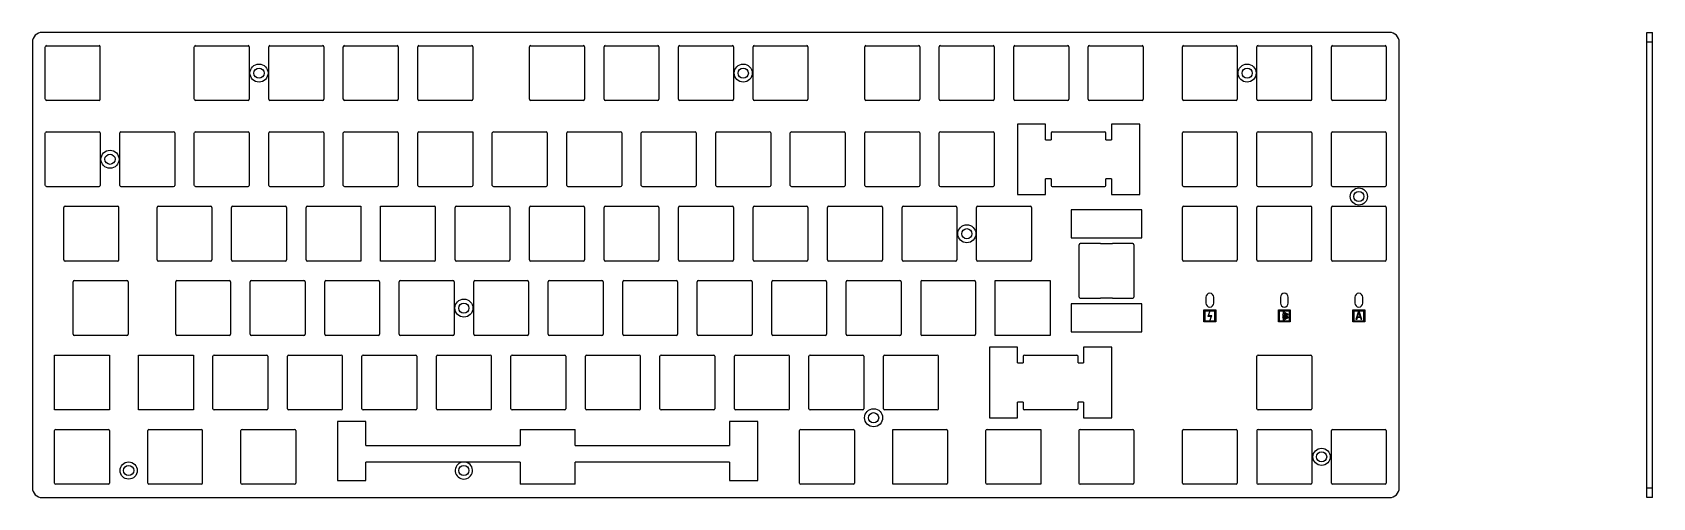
# Model space of a CAD drawing. Header units: inches. Extents: x -1111 to 11437, y -3682 to 971.
# Drawn here: x 8168 to 8581.2, y -3671 to -3552.2 of the extents above; entities that cross this region are included whole.
import ezdxf

# ---------------------------------------------------------------- set-up
doc = ezdxf.new("R2010")
doc.units = ezdxf.units.IN
doc.header["$LTSCALE"] = 1.21
doc.header["$MEASUREMENT"] = 0
doc.layers.get('0').update_dxf_attribs({"linetype": 'CONTINUOUS'})
doc.layers.add('图层1', color=7, linetype='CONTINUOUS')

msp = doc.modelspace()

# ---------------------------------------------------------------- linework, layer by layer
at = {"color": 7, "linetype": 'Continuous'}
for p, q in [((8514.14, -3552.19), (8170.54, -3552.19)), ((8514.14, -3552.19), (8170.54, -3552.19)), ((8514.14, -3552.19), (8170.54, -3552.19)), ((8579.74, -3670.99), (8579.74, -3552.19)), ((8579.74, -3552.19), (8581.24, -3552.19)), ((8581.24, -3670.99), (8581.24, -3552.19)), ((8168.04, -3554.69), (8168.04, -3668.49)), ((8171.33, -3569.29), (8171.33, -3555.88)), ((8171.63, -3555.59), (8185.04, -3555.59)), ((8185.33, -3569.29), (8185.33, -3555.88)), ((8209.33, -3569.29), (8209.33, -3555.88)), ((8209.63, -3555.59), (8223.04, -3555.59)), ((8223.33, -3555.88), (8223.33, -3569.29)), ((8228.33, -3569.29), (8228.33, -3555.88)), ((8228.63, -3555.59), (8242.04, -3555.59)), ((8242.33, -3555.88), (8242.33, -3569.29)), ((8247.33, -3569.29), (8247.33, -3555.88)), ((8247.63, -3555.59), (8261.04, -3555.59)), ((8261.33, -3555.88), (8261.33, -3569.29)), ((8266.33, -3569.29), (8266.33, -3555.88)), ((8266.63, -3555.59), (8280.04, -3555.59)), ((8280.33, -3555.88), (8280.33, -3569.29)), ((8294.83, -3569.29), (8294.83, -3555.88)), ((8295.13, -3555.59), (8308.54, -3555.59)), ((8308.83, -3555.88), (8308.83, -3569.29)), ((8313.83, -3569.29), (8313.83, -3555.88)), ((8314.13, -3555.59), (8327.54, -3555.59)), ((8327.83, -3555.88), (8327.83, -3569.29)), ((8332.83, -3569.29), (8332.83, -3555.88)), ((8333.13, -3555.59), (8346.54, -3555.59)), ((8346.83, -3555.88), (8346.83, -3569.29)), ((8351.83, -3569.29), (8351.83, -3555.88)), ((8352.13, -3555.59), (8365.54, -3555.59)), ((8365.83, -3555.88), (8365.83, -3569.29)), ((8380.33, -3569.29), (8380.33, -3555.88)), ((8380.63, -3555.59), (8394.04, -3555.59)), ((8394.33, -3555.88), (8394.33, -3569.29)), ((8399.33, -3569.29), (8399.33, -3555.88)), ((8399.63, -3555.59), (8413.04, -3555.59)), ((8413.33, -3555.88), (8413.33, -3569.29)), ((8418.33, -3569.29), (8418.33, -3555.88)), ((8418.63, -3555.59), (8432.04, -3555.59)), ((8432.33, -3555.88), (8432.33, -3569.29)), ((8437.33, -3569.29), (8437.33, -3555.88)), ((8437.63, -3555.59), (8451.04, -3555.59)), ((8451.33, -3555.88), (8451.33, -3569.29)), ((8461.33, -3569.29), (8461.33, -3555.88)), ((8461.63, -3555.59), (8475.04, -3555.59)), ((8475.33, -3555.88), (8475.33, -3569.29)), ((8480.33, -3569.29), (8480.33, -3555.88)), ((8480.63, -3555.59), (8494.04, -3555.59)), ((8494.33, -3569.29), (8494.33, -3555.88)), ((8499.33, -3569.29), (8499.33, -3555.88)), ((8499.63, -3555.59), (8513.04, -3555.59)), ((8513.33, -3555.88), (8513.33, -3569.29)), ((8516.64, -3668.49), (8516.64, -3554.69)), ((8516.64, -3668.49), (8516.64, -3554.69)), ((8516.64, -3668.49), (8516.64, -3554.69)), ((8581.24, -3554.69), (8579.74, -3554.69)), ((8185.04, -3569.59), (8171.63, -3569.59)), ((8223.04, -3569.59), (8209.63, -3569.59)), ((8242.04, -3569.59), (8228.63, -3569.59)), ((8261.04, -3569.59), (8247.63, -3569.59)), ((8280.04, -3569.59), (8266.63, -3569.59)), ((8308.54, -3569.59), (8295.13, -3569.59)), ((8327.54, -3569.59), (8314.13, -3569.59)), ((8346.54, -3569.59), (8333.13, -3569.59)), ((8365.54, -3569.59), (8352.13, -3569.59)), ((8394.04, -3569.59), (8380.63, -3569.59)), ((8413.04, -3569.59), (8399.63, -3569.59)), ((8432.04, -3569.59), (8418.63, -3569.59)), ((8451.04, -3569.59), (8437.63, -3569.59)), ((8475.04, -3569.59), (8461.63, -3569.59)), ((8494.04, -3569.59), (8480.63, -3569.59)), ((8513.04, -3569.59), (8499.63, -3569.59)), ((8171.33, -3591.29), (8171.33, -3577.88)), ((8171.63, -3577.59), (8185.04, -3577.59)), ((8185.33, -3577.88), (8185.33, -3591.29)), ((8190.33, -3591.29), (8190.33, -3577.88)), ((8190.63, -3577.59), (8204.04, -3577.59)), ((8204.33, -3577.88), (8204.33, -3591.29)), ((8209.33, -3591.29), (8209.33, -3577.88)), ((8209.63, -3577.59), (8223.04, -3577.59)), ((8223.33, -3577.88), (8223.33, -3591.29)), ((8228.33, -3591.29), (8228.33, -3577.88)), ((8228.63, -3577.59), (8242.04, -3577.59)), ((8242.33, -3577.88), (8242.33, -3591.29)), ((8247.33, -3591.29), (8247.33, -3577.88)), ((8247.63, -3577.59), (8261.04, -3577.59)), ((8261.33, -3577.88), (8261.33, -3591.29)), ((8266.33, -3591.29), (8266.33, -3577.88)), ((8266.63, -3577.59), (8280.33, -3577.59)), ((8280.33, -3577.59), (8280.33, -3591.29)), ((8285.33, -3591.29), (8285.33, -3577.88)), ((8285.63, -3577.59), (8299.04, -3577.59)), ((8299.33, -3577.88), (8299.33, -3591.29)), ((8304.33, -3591.29), (8304.33, -3577.88)), ((8304.63, -3577.59), (8318.04, -3577.59)), ((8318.33, -3577.88), (8318.33, -3591.29)), ((8323.33, -3591.29), (8323.33, -3577.88)), ((8323.63, -3577.59), (8337.04, -3577.59)), ((8337.33, -3577.88), (8337.33, -3591.29)), ((8342.33, -3591.29), (8342.33, -3577.88)), ((8342.63, -3577.59), (8356.04, -3577.59)), ((8356.33, -3577.88), (8356.33, -3591.29)), ((8361.33, -3591.29), (8361.33, -3577.88)), ((8361.63, -3577.59), (8375.04, -3577.59)), ((8375.33, -3577.88), (8375.33, -3591.29)), ((8380.33, -3591.29), (8380.33, -3577.88)), ((8380.63, -3577.59), (8394.04, -3577.59)), ((8394.33, -3577.88), (8394.33, -3591.29)), ((8399.33, -3591.29), (8399.33, -3577.88)), ((8399.63, -3577.59), (8413.04, -3577.59)), ((8413.33, -3577.88), (8413.33, -3591.29)), ((8426.44, -3575.59), (8419.24, -3575.59)), ((8419.24, -3575.59), (8419.24, -3593.59)), ((8426.44, -3579.59), (8426.44, -3575.59)), ((8427.84, -3577.9), (8427.84, -3579.59)), ((8428.15, -3577.59), (8441.52, -3577.59)), ((8441.84, -3579.59), (8441.84, -3577.9)), ((8450.44, -3575.59), (8443.24, -3575.59)), ((8443.24, -3575.59), (8443.24, -3579.59)), ((8450.44, -3593.59), (8450.44, -3575.59)), ((8461.33, -3591.29), (8461.33, -3577.88)), ((8461.63, -3577.59), (8475.04, -3577.59)), ((8475.33, -3577.88), (8475.33, -3591.29)), ((8480.33, -3591.29), (8480.33, -3577.88)), ((8480.63, -3577.59), (8494.04, -3577.59)), ((8494.33, -3577.88), (8494.33, -3591.29)), ((8499.33, -3591.29), (8499.33, -3577.88)), ((8499.63, -3577.59), (8513.04, -3577.59)), ((8513.33, -3577.88), (8513.33, -3591.29)), ((8426.44, -3579.59), (8427.84, -3579.59)), ((8441.84, -3579.59), (8443.24, -3579.59)), ((8427.84, -3589.59), (8426.44, -3589.59)), ((8426.44, -3593.59), (8426.44, -3589.59)), ((8427.84, -3589.59), (8427.84, -3591.27)), ((8443.24, -3589.59), (8441.84, -3589.59)), ((8441.84, -3591.27), (8441.84, -3589.59)), ((8443.24, -3589.59), (8443.24, -3593.59)), ((8185.04, -3591.59), (8171.63, -3591.59)), ((8204.04, -3591.59), (8190.63, -3591.59)), ((8223.04, -3591.59), (8209.63, -3591.59)), ((8242.04, -3591.59), (8228.63, -3591.59)), ((8261.04, -3591.59), (8247.63, -3591.59)), ((8280.04, -3591.59), (8266.63, -3591.59)), ((8299.04, -3591.59), (8285.63, -3591.59)), ((8318.04, -3591.59), (8304.63, -3591.59)), ((8337.04, -3591.59), (8323.63, -3591.59)), ((8356.04, -3591.59), (8342.63, -3591.59)), ((8375.04, -3591.59), (8361.63, -3591.59)), ((8394.04, -3591.59), (8380.63, -3591.59)), ((8413.04, -3591.59), (8399.63, -3591.59)), ((8419.24, -3593.59), (8426.44, -3593.59)), ((8441.52, -3591.59), (8428.15, -3591.59)), ((8443.24, -3593.59), (8450.44, -3593.59)), ((8475.04, -3591.59), (8461.63, -3591.59)), ((8494.04, -3591.59), (8480.63, -3591.59)), ((8513.04, -3591.59), (8499.63, -3591.59)), ((8176.08, -3610.29), (8176.08, -3596.88)), ((8176.38, -3596.59), (8189.79, -3596.59)), ((8190.08, -3610.29), (8190.08, -3596.88)), ((8199.83, -3610.29), (8199.83, -3596.88)), ((8200.13, -3596.59), (8213.54, -3596.59)), ((8213.83, -3596.88), (8213.83, -3610.29)), ((8218.83, -3610.29), (8218.83, -3596.88)), ((8219.13, -3596.59), (8232.54, -3596.59)), ((8232.83, -3596.88), (8232.83, -3610.29)), ((8237.83, -3610.29), (8237.83, -3596.88)), ((8238.13, -3596.59), (8251.83, -3596.59)), ((8251.83, -3596.59), (8251.83, -3610.59)), ((8256.83, -3610.59), (8256.83, -3596.59)), ((8256.83, -3596.59), (8270.54, -3596.59)), ((8270.83, -3610.29), (8270.83, -3596.88)), ((8275.83, -3610.29), (8275.83, -3596.88)), ((8276.13, -3596.59), (8289.54, -3596.59)), ((8289.83, -3596.88), (8289.83, -3610.29)), ((8294.83, -3610.29), (8294.83, -3596.88)), ((8295.13, -3596.59), (8308.54, -3596.59)), ((8308.83, -3596.88), (8308.83, -3610.29)), ((8313.83, -3610.29), (8313.83, -3596.88)), ((8314.13, -3596.59), (8327.54, -3596.59)), ((8327.83, -3596.88), (8327.83, -3610.29)), ((8332.83, -3610.29), (8332.83, -3596.88)), ((8333.13, -3596.59), (8346.54, -3596.59)), ((8346.83, -3596.88), (8346.83, -3610.29)), ((8351.83, -3610.29), (8351.83, -3596.88)), ((8352.13, -3596.59), (8365.54, -3596.59)), ((8365.83, -3596.88), (8365.83, -3610.29)), ((8370.83, -3610.29), (8370.83, -3596.88)), ((8371.13, -3596.59), (8384.54, -3596.59)), ((8384.83, -3596.88), (8384.83, -3610.29)), ((8389.83, -3610.29), (8389.83, -3596.88)), ((8390.13, -3596.59), (8403.54, -3596.59)), ((8403.83, -3596.88), (8403.83, -3610.29)), ((8408.83, -3610.29), (8408.83, -3596.88)), ((8409.13, -3596.59), (8422.54, -3596.59)), ((8422.83, -3596.88), (8422.83, -3610.29)), ((8450.96, -3597.48), (8432.96, -3597.48)), ((8432.96, -3597.48), (8432.96, -3604.68)), ((8450.96, -3604.68), (8450.96, -3597.48)), ((8461.33, -3610.29), (8461.33, -3596.88)), ((8461.63, -3596.59), (8475.04, -3596.59)), ((8475.33, -3596.88), (8475.33, -3610.29)), ((8480.33, -3610.29), (8480.33, -3596.88)), ((8480.63, -3596.59), (8494.04, -3596.59)), ((8494.33, -3610.29), (8494.33, -3596.88)), ((8499.33, -3610.29), (8499.33, -3596.88)), ((8499.63, -3596.59), (8513.04, -3596.59)), ((8513.33, -3596.88), (8513.33, -3610.29)), ((8432.96, -3604.68), (8440.46, -3604.68)), ((8434.96, -3619.77), (8434.96, -3606.4)), ((8440.46, -3606.08), (8435.28, -3606.08)), ((8443.46, -3604.68), (8450.96, -3604.68)), ((8448.65, -3606.08), (8443.46, -3606.08)), ((8448.96, -3606.4), (8448.96, -3619.77)), ((8189.79, -3610.59), (8176.38, -3610.59)), ((8213.54, -3610.59), (8200.13, -3610.59)), ((8232.54, -3610.59), (8219.13, -3610.59)), ((8251.83, -3610.59), (8238.13, -3610.59)), ((8270.54, -3610.59), (8256.83, -3610.59)), ((8289.54, -3610.59), (8276.13, -3610.59)), ((8308.54, -3610.59), (8295.13, -3610.59)), ((8327.54, -3610.59), (8314.13, -3610.59)), ((8346.54, -3610.59), (8333.13, -3610.59)), ((8365.54, -3610.59), (8352.13, -3610.59)), ((8384.54, -3610.59), (8371.13, -3610.59)), ((8403.54, -3610.59), (8390.13, -3610.59)), ((8422.54, -3610.59), (8409.13, -3610.59)), ((8475.04, -3610.59), (8461.63, -3610.59)), ((8494.04, -3610.59), (8480.63, -3610.59)), ((8513.04, -3610.59), (8499.63, -3610.59)), ((8178.46, -3629.29), (8178.46, -3615.88)), ((8178.75, -3615.59), (8192.16, -3615.59)), ((8192.46, -3615.88), (8192.46, -3629.29)), ((8204.58, -3629.29), (8204.58, -3615.88)), ((8204.88, -3615.59), (8218.29, -3615.59)), ((8218.58, -3615.88), (8218.58, -3629.29)), ((8223.58, -3629.29), (8223.58, -3615.88)), ((8223.88, -3615.59), (8237.29, -3615.59)), ((8237.58, -3615.88), (8237.58, -3629.29)), ((8242.58, -3629.29), (8242.58, -3615.88)), ((8242.88, -3615.59), (8256.29, -3615.59)), ((8256.58, -3615.88), (8256.58, -3629.29)), ((8261.58, -3629.29), (8261.58, -3615.88)), ((8261.88, -3615.59), (8275.29, -3615.59)), ((8275.58, -3615.88), (8275.58, -3629.29)), ((8280.58, -3629.29), (8280.58, -3615.88)), ((8280.88, -3615.59), (8294.29, -3615.59)), ((8294.58, -3615.88), (8294.58, -3629.29)), ((8299.58, -3629.29), (8299.58, -3615.88)), ((8299.88, -3615.59), (8313.29, -3615.59)), ((8313.58, -3615.88), (8313.58, -3629.29)), ((8318.58, -3629.29), (8318.58, -3615.88)), ((8318.88, -3615.59), (8332.29, -3615.59)), ((8332.58, -3615.88), (8332.58, -3629.29)), ((8337.58, -3629.29), (8337.58, -3615.88)), ((8337.88, -3615.59), (8351.29, -3615.59)), ((8351.58, -3615.88), (8351.58, -3629.29)), ((8356.58, -3629.29), (8356.58, -3615.88)), ((8356.88, -3615.59), (8370.29, -3615.59)), ((8370.58, -3615.88), (8370.58, -3629.29)), ((8375.58, -3629.29), (8375.58, -3615.88)), ((8375.88, -3615.59), (8389.29, -3615.59)), ((8389.58, -3615.88), (8389.58, -3629.29)), ((8394.58, -3615.88), (8394.58, -3629.29)), ((8394.88, -3615.59), (8408.29, -3615.59)), ((8408.58, -3615.88), (8408.58, -3629.29)), ((8413.58, -3615.59), (8427.58, -3615.59)), ((8413.58, -3629.59), (8413.58, -3615.59)), ((8427.58, -3615.59), (8427.58, -3629.59)), ((8440.46, -3621.48), (8432.96, -3621.48)), ((8432.96, -3621.48), (8432.96, -3628.68)), ((8435.28, -3620.08), (8440.46, -3620.08)), ((8443.46, -3620.08), (8448.65, -3620.08)), ((8450.96, -3621.48), (8443.46, -3621.48)), ((8450.96, -3628.68), (8450.96, -3621.48)), ((8466.83, -3623.07), (8469.83, -3623.07)), ((8466.83, -3626.07), (8466.83, -3623.07)), ((8467.03, -3623.29), (8469.62, -3623.29)), ((8467.03, -3623.29), (8467.03, -3625.88)), ((8467.33, -3619.82), (8467.33, -3621.32)), ((8468.33, -3623.39), (8467.79, -3624.7)), ((8468.09, -3624.5), (8468.33, -3623.39)), ((8469.33, -3621.32), (8469.33, -3619.82)), ((8469.62, -3625.88), (8469.62, -3623.29)), ((8469.83, -3623.07), (8469.83, -3626.07)), ((8485.83, -3623.07), (8488.83, -3623.07)), ((8485.83, -3626.07), (8485.83, -3623.07)), ((8486.04, -3623.29), (8488.63, -3623.29)), ((8486.04, -3623.29), (8486.04, -3625.88)), ((8486.33, -3619.82), (8486.33, -3621.32)), ((8488.38, -3624.23), (8487.13, -3623.51)), ((8487.13, -3624.26), (8487.13, -3623.51)), ((8488.33, -3621.32), (8488.33, -3619.82)), ((8488.63, -3625.88), (8488.63, -3623.29)), ((8488.83, -3623.07), (8488.83, -3626.07)), ((8504.83, -3623.07), (8507.83, -3623.07)), ((8504.83, -3626.07), (8504.83, -3623.07)), ((8505.04, -3623.29), (8507.63, -3623.29)), ((8505.04, -3623.29), (8505.04, -3625.88)), ((8505.33, -3619.82), (8505.33, -3621.32)), ((8506.19, -3623.63), (8505.57, -3625.47)), ((8505.99, -3624.84), (8506.34, -3623.78)), ((8506.19, -3623.63), (8506.49, -3623.63)), ((8506.34, -3623.78), (8506.68, -3624.84)), ((8507.11, -3625.47), (8506.49, -3623.63)), ((8507.33, -3621.32), (8507.33, -3619.82)), ((8507.63, -3625.88), (8507.63, -3623.29)), ((8507.83, -3623.07), (8507.83, -3626.07)), ((8469.83, -3626.07), (8466.83, -3626.07)), ((8467.03, -3625.88), (8469.62, -3625.88)), ((8468.57, -3624.7), (8467.79, -3624.7)), ((8468.09, -3624.5), (8468.87, -3624.5)), ((8468.33, -3625.82), (8468.87, -3624.5)), ((8468.57, -3624.7), (8468.33, -3625.82)), ((8488.83, -3626.07), (8485.83, -3626.07)), ((8486.04, -3625.88), (8488.63, -3625.88)), ((8486.92, -3624.14), (8486.82, -3624.31)), ((8486.82, -3624.31), (8487.13, -3624.49)), ((8487.13, -3624.72), (8486.82, -3624.9)), ((8486.82, -3624.9), (8486.92, -3625.07)), ((8487.13, -3624.26), (8486.92, -3624.14)), ((8486.92, -3625.07), (8487.13, -3624.95)), ((8487.13, -3624.72), (8487.13, -3624.49)), ((8487.13, -3625.7), (8487.13, -3624.95)), ((8487.13, -3625.7), (8488.38, -3624.98)), ((8487.33, -3623.85), (8487.98, -3624.23)), ((8487.33, -3623.85), (8487.33, -3625.35)), ((8487.98, -3624.99), (8487.33, -3625.35)), ((8487.98, -3624.23), (8487.43, -3624.55)), ((8487.43, -3624.66), (8487.43, -3624.55)), ((8487.43, -3624.66), (8487.98, -3624.99)), ((8487.73, -3624.61), (8488.38, -3624.23)), ((8488.38, -3624.98), (8487.73, -3624.61)), ((8507.83, -3626.07), (8504.83, -3626.07)), ((8505.04, -3625.88), (8507.63, -3625.88)), ((8505.8, -3625.47), (8505.57, -3625.47)), ((8505.8, -3625.47), (8505.96, -3625)), ((8506.72, -3625), (8505.96, -3625)), ((8505.99, -3624.84), (8506.68, -3624.84)), ((8506.72, -3625), (8506.88, -3625.47)), ((8507.11, -3625.47), (8506.88, -3625.47)), ((8192.16, -3629.59), (8178.75, -3629.59)), ((8218.29, -3629.59), (8204.88, -3629.59)), ((8237.29, -3629.59), (8223.88, -3629.59)), ((8256.29, -3629.59), (8242.88, -3629.59)), ((8275.29, -3629.59), (8261.88, -3629.59)), ((8294.29, -3629.59), (8280.88, -3629.59)), ((8313.29, -3629.59), (8299.88, -3629.59)), ((8332.29, -3629.59), (8318.88, -3629.59)), ((8351.29, -3629.59), (8337.88, -3629.59)), ((8370.29, -3629.59), (8356.88, -3629.59)), ((8389.29, -3629.59), (8375.88, -3629.59)), ((8408.29, -3629.59), (8394.88, -3629.59)), ((8427.58, -3629.59), (8413.58, -3629.59)), ((8432.96, -3628.68), (8450.96, -3628.68)), ((8173.71, -3648.59), (8173.71, -3634.59)), ((8173.71, -3634.59), (8187.71, -3634.59)), ((8187.71, -3634.59), (8187.71, -3648.59)), ((8195.08, -3648.59), (8195.08, -3634.59)), ((8195.08, -3634.59), (8209.08, -3634.59)), ((8209.08, -3634.59), (8209.08, -3648.59)), ((8214.08, -3648.29), (8214.08, -3634.88)), ((8214.38, -3634.59), (8227.79, -3634.59)), ((8228.08, -3634.88), (8228.08, -3648.29)), ((8233.08, -3648.29), (8233.08, -3634.88)), ((8233.38, -3634.59), (8246.79, -3634.59)), ((8247.08, -3634.88), (8247.08, -3648.29)), ((8252.08, -3648.29), (8252.08, -3634.88)), ((8252.38, -3634.59), (8265.79, -3634.59)), ((8266.08, -3634.88), (8266.08, -3648.29)), ((8271.08, -3648.29), (8271.08, -3634.88)), ((8271.38, -3634.59), (8284.79, -3634.59)), ((8285.08, -3634.88), (8285.08, -3648.29)), ((8290.08, -3648.29), (8290.08, -3634.88)), ((8290.38, -3634.59), (8303.79, -3634.59)), ((8304.08, -3634.88), (8304.08, -3648.29)), ((8309.08, -3648.29), (8309.08, -3634.88)), ((8309.38, -3634.59), (8322.79, -3634.59)), ((8323.08, -3634.88), (8323.08, -3648.29)), ((8328.08, -3648.29), (8328.08, -3634.88)), ((8328.38, -3634.59), (8341.79, -3634.59)), ((8342.08, -3634.88), (8342.08, -3648.29)), ((8347.08, -3648.29), (8347.08, -3634.88)), ((8347.38, -3634.59), (8360.79, -3634.59)), ((8361.08, -3634.88), (8361.08, -3648.29)), ((8366.08, -3648.29), (8366.08, -3634.88)), ((8366.38, -3634.59), (8379.79, -3634.59)), ((8380.08, -3634.88), (8380.08, -3648.29)), ((8385.08, -3648.29), (8385.08, -3634.88)), ((8385.38, -3634.59), (8398.79, -3634.59)), ((8399.08, -3634.88), (8399.08, -3648.29)), ((8419.31, -3632.59), (8412.11, -3632.59)), ((8412.11, -3632.59), (8412.11, -3650.59)), ((8419.31, -3636.59), (8419.31, -3632.59)), ((8420.71, -3634.9), (8420.71, -3636.59)), ((8421.02, -3634.59), (8434.39, -3634.59)), ((8434.71, -3636.59), (8434.71, -3634.9)), ((8443.31, -3632.59), (8436.11, -3632.59)), ((8436.11, -3632.59), (8436.11, -3636.59)), ((8443.31, -3650.59), (8443.31, -3632.59)), ((8480.33, -3648.29), (8480.33, -3634.88)), ((8480.63, -3634.59), (8494.04, -3634.59)), ((8494.33, -3634.88), (8494.33, -3648.29)), ((8419.31, -3636.59), (8420.71, -3636.59)), ((8434.71, -3636.59), (8436.11, -3636.59)), ((8187.71, -3648.59), (8173.71, -3648.59)), ((8209.08, -3648.59), (8195.08, -3648.59)), ((8227.79, -3648.59), (8214.38, -3648.59)), ((8246.79, -3648.59), (8233.38, -3648.59)), ((8265.79, -3648.59), (8252.38, -3648.59)), ((8284.79, -3648.59), (8271.38, -3648.59)), ((8303.79, -3648.59), (8290.38, -3648.59)), ((8322.79, -3648.59), (8309.38, -3648.59)), ((8341.79, -3648.59), (8328.38, -3648.59)), ((8360.79, -3648.59), (8347.38, -3648.59)), ((8379.79, -3648.59), (8366.38, -3648.59)), ((8398.79, -3648.59), (8385.38, -3648.59)), ((8420.71, -3646.59), (8419.31, -3646.59)), ((8419.31, -3650.59), (8419.31, -3646.59)), ((8420.71, -3646.59), (8420.71, -3648.27)), ((8434.39, -3648.59), (8421.02, -3648.59)), ((8436.11, -3646.59), (8434.71, -3646.59)), ((8434.71, -3648.27), (8434.71, -3646.59)), ((8436.11, -3646.59), (8436.11, -3650.59)), ((8494.04, -3648.59), (8480.63, -3648.59)), ((8245.86, -3651.59), (8245.86, -3666.59)), ((8253.06, -3651.59), (8245.86, -3651.59)), ((8253.06, -3657.64), (8253.06, -3651.59)), ((8353.06, -3651.59), (8345.86, -3651.59)), ((8345.86, -3651.59), (8345.86, -3657.64)), ((8353.06, -3666.59), (8353.06, -3651.59)), ((8412.11, -3650.59), (8419.31, -3650.59)), ((8436.11, -3650.59), (8443.31, -3650.59)), ((8173.71, -3667.29), (8173.71, -3653.88)), ((8174, -3653.59), (8187.41, -3653.59)), ((8187.71, -3653.88), (8187.71, -3667.29)), ((8197.46, -3667.29), (8197.46, -3653.88)), ((8197.75, -3653.59), (8211.16, -3653.59)), ((8211.46, -3667.29), (8211.46, -3653.88)), ((8221.21, -3667.29), (8221.21, -3653.88)), ((8221.5, -3653.59), (8234.91, -3653.59)), ((8235.21, -3653.88), (8235.21, -3667.29)), ((8292.46, -3653.59), (8292.46, -3657.64)), ((8292.46, -3653.59), (8306.46, -3653.59)), ((8306.46, -3657.64), (8306.46, -3653.59)), ((8363.71, -3667.29), (8363.71, -3653.88)), ((8364, -3653.59), (8377.41, -3653.59)), ((8377.71, -3653.88), (8377.71, -3667.29)), ((8387.46, -3653.59), (8401.16, -3653.59)), ((8387.46, -3667.59), (8387.46, -3653.59)), ((8401.46, -3653.88), (8401.46, -3667.29)), ((8411.21, -3667.29), (8411.21, -3653.88)), ((8411.5, -3653.59), (8425.21, -3653.59)), ((8425.21, -3653.59), (8425.21, -3667.59)), ((8434.96, -3667.29), (8434.96, -3653.88)), ((8435.25, -3653.59), (8448.66, -3653.59)), ((8448.96, -3653.88), (8448.96, -3667.29)), ((8461.33, -3667.29), (8461.33, -3653.88)), ((8461.63, -3653.59), (8475.04, -3653.59)), ((8475.33, -3653.88), (8475.33, -3667.29)), ((8480.33, -3653.88), (8480.33, -3667.29)), ((8480.63, -3653.59), (8494.04, -3653.59)), ((8494.32, -3653.88), (8494.32, -3667.29)), ((8494.33, -3653.88), (8494.33, -3667.29)), ((8499.33, -3667.29), (8499.33, -3653.88)), ((8499.35, -3667.29), (8499.35, -3653.88)), ((8499.63, -3653.59), (8513.04, -3653.59)), ((8513.32, -3653.88), (8513.32, -3667.29)), ((8513.33, -3653.88), (8513.33, -3667.29)), ((8253.06, -3657.64), (8292.46, -3657.64)), ((8306.46, -3657.64), (8345.86, -3657.64)), ((8253.06, -3666.59), (8253.06, -3661.94)), ((8292.46, -3661.94), (8253.06, -3661.94)), ((8292.46, -3661.94), (8292.46, -3667.59)), ((8345.86, -3661.94), (8306.46, -3661.94)), ((8306.46, -3667.59), (8306.46, -3661.94)), ((8345.86, -3661.94), (8345.86, -3666.59)), ((8187.41, -3667.59), (8174, -3667.59)), ((8211.16, -3667.59), (8197.75, -3667.59)), ((8234.91, -3667.59), (8221.5, -3667.59)), ((8245.86, -3666.59), (8253.06, -3666.59)), ((8306.46, -3667.59), (8292.46, -3667.59)), ((8345.86, -3666.59), (8353.06, -3666.59)), ((8377.41, -3667.59), (8364, -3667.59)), ((8401.16, -3667.59), (8387.46, -3667.59)), ((8425.21, -3667.59), (8411.5, -3667.59)), ((8448.66, -3667.59), (8435.25, -3667.59)), ((8475.04, -3667.59), (8461.63, -3667.59)), ((8494.04, -3667.57), (8480.63, -3667.57)), ((8494.04, -3667.59), (8480.63, -3667.59)), ((8513.04, -3667.57), (8499.63, -3667.57)), ((8513.04, -3667.59), (8499.63, -3667.59)), ((8579.74, -3668.49), (8581.24, -3668.49)), ((8170.54, -3670.99), (8514.14, -3670.99)), ((8170.54, -3670.99), (8514.14, -3670.99)), ((8170.54, -3670.99), (8514.14, -3670.99)), ((8581.24, -3670.99), (8579.74, -3670.99))]:
    msp.add_line(p, q, dxfattribs=at)
for centre, radius in [((8225.83, -3562.6), 2.3), ((8225.83, -3562.6), 1.3), ((8349.33, -3562.6), 2.3), ((8349.33, -3562.6), 1.3), ((8477.83, -3562.6), 2.3), ((8477.83, -3562.6), 1.3), ((8187.83, -3584.6), 2.3), ((8187.83, -3584.6), 1.3), ((8506.33, -3594.1), 2.2), ((8506.33, -3594.1), 1.3), ((8406.35, -3603.6), 2.3), ((8406.35, -3603.6), 1.3), ((8278.08, -3622.6), 2.3), ((8278.08, -3622.6), 1.3), ((8382.58, -3650.59), 2.3), ((8382.58, -3650.59), 1.3), ((8496.83, -3660.57), 2.2), ((8496.83, -3660.57), 2.2), ((8496.83, -3660.57), 1.3), ((8496.83, -3660.57), 1.3), ((8192.58, -3664.07), 2.2), ((8192.58, -3664.07), 1.3), ((8278.08, -3664.07), 1.3)]:
    msp.add_circle(centre, radius, dxfattribs=at)
for centre, radius, start, end in [((8170.54, -3554.69), 2.5, 90, 180), ((8514.14, -3554.69), 2.5, 0, 90), ((8171.63, -3555.88), 0.295, 90, 180), ((8185.04, -3555.88), 0.295, 0, 90), ((8209.63, -3555.88), 0.295, 90, 180), ((8223.04, -3555.88), 0.295, 0, 90), ((8228.63, -3555.88), 0.295, 90, 180), ((8242.04, -3555.88), 0.295, 0, 90), ((8247.63, -3555.88), 0.295, 90, 180), ((8261.04, -3555.88), 0.295, 0, 90), ((8266.63, -3555.88), 0.295, 90, 180), ((8280.04, -3555.88), 0.295, 0, 90), ((8295.13, -3555.88), 0.295, 90, 180), ((8308.54, -3555.88), 0.295, 0, 90), ((8314.13, -3555.88), 0.295, 90, 180), ((8327.54, -3555.88), 0.295, 0, 90), ((8333.13, -3555.88), 0.295, 90, 180), ((8346.54, -3555.88), 0.295, 0, 90), ((8352.13, -3555.88), 0.295, 90, 180), ((8365.54, -3555.88), 0.295, 0, 90), ((8380.63, -3555.88), 0.295, 90, 180), ((8394.04, -3555.88), 0.295, 0, 90), ((8399.63, -3555.88), 0.295, 90, 180), ((8413.04, -3555.88), 0.295, 0, 90), ((8418.63, -3555.88), 0.295, 90, 180), ((8432.04, -3555.88), 0.295, 0, 90), ((8437.63, -3555.88), 0.295, 90, 180), ((8451.04, -3555.88), 0.295, 0, 90), ((8461.63, -3555.88), 0.295, 90, 180), ((8475.04, -3555.88), 0.295, 0, 90), ((8480.63, -3555.88), 0.295, 90, 180), ((8494.04, -3555.88), 0.295, 0, 90), ((8499.63, -3555.88), 0.295, 90, 180), ((8513.04, -3555.88), 0.295, 0, 90), ((8171.63, -3569.29), 0.295, 180, 270), ((8185.04, -3569.29), 0.295, 270, 0), ((8209.63, -3569.29), 0.295, 180, 270), ((8223.04, -3569.29), 0.295, 270, 0), ((8228.63, -3569.29), 0.295, 180, 270), ((8242.04, -3569.29), 0.295, 270, 0), ((8247.63, -3569.29), 0.295, 180, 270), ((8261.04, -3569.29), 0.295, 270, 0), ((8266.63, -3569.29), 0.295, 180, 270), ((8280.04, -3569.29), 0.295, 270, 0), ((8295.13, -3569.29), 0.295, 180, 270), ((8308.54, -3569.29), 0.295, 270, 0), ((8314.13, -3569.29), 0.295, 180, 270), ((8327.54, -3569.29), 0.295, 270, 0), ((8333.13, -3569.29), 0.295, 180, 270), ((8346.54, -3569.29), 0.295, 270, 0), ((8352.13, -3569.29), 0.295, 180, 270), ((8365.54, -3569.29), 0.295, 270, 0), ((8380.63, -3569.29), 0.295, 180, 270), ((8394.04, -3569.29), 0.295, 270, 0), ((8399.63, -3569.29), 0.295, 180, 270), ((8413.04, -3569.29), 0.295, 270, 0), ((8418.63, -3569.29), 0.295, 180, 270), ((8432.04, -3569.29), 0.295, 270, 0), ((8437.63, -3569.29), 0.295, 180, 270), ((8451.04, -3569.29), 0.295, 270, 0), ((8461.63, -3569.29), 0.295, 180, 270), ((8475.04, -3569.29), 0.295, 270, 0), ((8480.63, -3569.29), 0.295, 180, 270), ((8494.04, -3569.29), 0.295, 270, 0), ((8499.63, -3569.29), 0.295, 180, 270), ((8513.04, -3569.29), 0.295, 270, 0), ((8171.63, -3577.88), 0.295, 90, 180), ((8185.04, -3577.88), 0.295, 0, 90), ((8190.63, -3577.88), 0.295, 90, 180), ((8204.04, -3577.88), 0.295, 0, 90), ((8209.63, -3577.88), 0.295, 90, 180), ((8223.04, -3577.88), 0.295, 0, 90), ((8228.63, -3577.88), 0.295, 90, 180), ((8242.04, -3577.88), 0.295, 0, 90), ((8247.63, -3577.88), 0.295, 90, 180), ((8261.04, -3577.88), 0.295, 0, 90), ((8266.63, -3577.88), 0.295, 90, 180), ((8285.63, -3577.88), 0.295, 90, 180), ((8299.04, -3577.88), 0.295, 0, 90), ((8304.63, -3577.88), 0.295, 90, 180), ((8318.04, -3577.88), 0.295, 0, 90), ((8323.63, -3577.88), 0.295, 90, 180), ((8337.04, -3577.88), 0.295, 0, 90), ((8342.63, -3577.88), 0.295, 90, 180), ((8356.04, -3577.88), 0.295, 0, 90), ((8361.63, -3577.88), 0.295, 90, 180), ((8375.04, -3577.88), 0.295, 0, 90), ((8380.63, -3577.88), 0.295, 90, 180), ((8394.04, -3577.88), 0.295, 0, 90), ((8399.63, -3577.88), 0.295, 90, 180), ((8413.04, -3577.88), 0.295, 0, 90), ((8428.15, -3577.9), 0.315, 90, 180), ((8441.52, -3577.9), 0.315, 0, 90), ((8461.63, -3577.88), 0.295, 90, 180), ((8475.04, -3577.88), 0.295, 0, 90), ((8480.63, -3577.88), 0.295, 90, 180), ((8494.04, -3577.88), 0.295, 0, 90), ((8499.63, -3577.88), 0.295, 90, 180), ((8513.04, -3577.88), 0.295, 0, 90), ((8171.63, -3591.29), 0.295, 180, 270), ((8185.04, -3591.29), 0.295, 270, 0), ((8190.63, -3591.29), 0.295, 180, 270), ((8204.04, -3591.29), 0.295, 270, 0), ((8209.63, -3591.29), 0.295, 180, 270), ((8223.04, -3591.29), 0.295, 270, 0), ((8228.63, -3591.29), 0.295, 180, 270), ((8242.04, -3591.29), 0.295, 270, 0), ((8247.63, -3591.29), 0.295, 180, 270), ((8261.04, -3591.29), 0.295, 270, 0), ((8266.63, -3591.29), 0.295, 180, 270), ((8280.04, -3591.29), 0.295, 270, 0), ((8285.63, -3591.29), 0.295, 180, 270), ((8299.04, -3591.29), 0.295, 270, 0), ((8304.63, -3591.29), 0.295, 180, 270), ((8318.04, -3591.29), 0.295, 270, 0), ((8323.63, -3591.29), 0.295, 180, 270), ((8337.04, -3591.29), 0.295, 270, 0), ((8342.63, -3591.29), 0.295, 180, 270), ((8356.04, -3591.29), 0.295, 270, 0), ((8361.63, -3591.29), 0.295, 180, 270), ((8375.04, -3591.29), 0.295, 270, 0), ((8380.63, -3591.29), 0.295, 180, 270), ((8394.04, -3591.29), 0.295, 270, 0), ((8399.63, -3591.29), 0.295, 180, 270), ((8413.04, -3591.29), 0.295, 270, 0), ((8428.15, -3591.27), 0.315, 180, 270), ((8441.52, -3591.27), 0.315, 270, 360), ((8461.63, -3591.29), 0.295, 180, 270), ((8475.04, -3591.29), 0.295, 270, 0), ((8480.63, -3591.29), 0.295, 180, 270), ((8494.04, -3591.29), 0.295, 270, 0), ((8499.63, -3591.29), 0.295, 180, 270), ((8513.04, -3591.29), 0.295, 270, 0), ((8176.38, -3596.88), 0.295, 90, 180), ((8189.79, -3596.88), 0.295, 0, 90), ((8200.13, -3596.88), 0.295, 90, 180), ((8213.54, -3596.88), 0.295, 0, 90), ((8219.13, -3596.88), 0.295, 90, 180), ((8232.54, -3596.88), 0.295, 0, 90), ((8238.13, -3596.88), 0.295, 90, 180), ((8270.54, -3596.88), 0.295, 0, 90), ((8276.13, -3596.88), 0.295, 90, 180), ((8289.54, -3596.88), 0.295, 0, 90), ((8295.13, -3596.88), 0.295, 90, 180), ((8308.54, -3596.88), 0.295, 0, 90), ((8314.13, -3596.88), 0.295, 90, 180), ((8327.54, -3596.88), 0.295, 0, 90), ((8333.13, -3596.88), 0.295, 90, 180), ((8346.54, -3596.88), 0.295, 0, 90), ((8352.13, -3596.88), 0.295, 90, 180), ((8365.54, -3596.88), 0.295, 0, 90), ((8371.13, -3596.88), 0.295, 90, 180), ((8384.54, -3596.88), 0.295, 0, 90), ((8390.13, -3596.88), 0.295, 90, 180), ((8403.54, -3596.88), 0.295, 0, 90), ((8409.13, -3596.88), 0.295, 90, 180), ((8422.54, -3596.88), 0.295, 0, 90), ((8461.63, -3596.88), 0.295, 90, 180), ((8475.04, -3596.88), 0.295, 0, 90), ((8480.63, -3596.88), 0.295, 90, 180), ((8494.04, -3596.88), 0.295, 0, 90), ((8499.63, -3596.88), 0.295, 90, 180), ((8513.04, -3596.88), 0.295, 0, 90), ((8435.28, -3606.4), 0.315, 90, 180), ((8448.65, -3606.4), 0.315, 0, 90), ((8176.38, -3610.29), 0.295, 180, 270), ((8189.79, -3610.29), 0.295, 270, 0), ((8200.13, -3610.29), 0.295, 180, 270), ((8213.54, -3610.29), 0.295, 270, 0), ((8219.13, -3610.29), 0.295, 180, 270), ((8232.54, -3610.29), 0.295, 270, 0), ((8238.13, -3610.29), 0.295, 180, 270), ((8270.54, -3610.29), 0.295, 270, 0), ((8276.13, -3610.29), 0.295, 180, 270), ((8289.54, -3610.29), 0.295, 270, 0), ((8295.13, -3610.29), 0.295, 180, 270), ((8308.54, -3610.29), 0.295, 270, 0), ((8314.13, -3610.29), 0.295, 180, 270), ((8327.54, -3610.29), 0.295, 270, 0), ((8333.13, -3610.29), 0.295, 180, 270), ((8346.54, -3610.29), 0.295, 270, 0), ((8352.13, -3610.29), 0.295, 180, 270), ((8365.54, -3610.29), 0.295, 270, 0), ((8371.13, -3610.29), 0.295, 180, 270), ((8384.54, -3610.29), 0.295, 270, 0), ((8390.13, -3610.29), 0.295, 180, 270), ((8403.54, -3610.29), 0.295, 270, 0), ((8409.13, -3610.29), 0.295, 180, 270), ((8422.54, -3610.29), 0.295, 270, 0), ((8461.63, -3610.29), 0.295, 180, 270), ((8475.04, -3610.29), 0.295, 270, 0), ((8480.63, -3610.29), 0.295, 180, 270), ((8494.04, -3610.29), 0.295, 270, 0), ((8499.63, -3610.29), 0.295, 180, 270), ((8513.04, -3610.29), 0.295, 270, 0), ((8178.75, -3615.88), 0.295, 90, 180), ((8192.16, -3615.88), 0.295, 0, 90), ((8204.88, -3615.88), 0.295, 90, 180), ((8218.29, -3615.88), 0.295, 0, 90), ((8223.88, -3615.88), 0.295, 90, 180), ((8237.29, -3615.88), 0.295, 0, 90), ((8242.88, -3615.88), 0.295, 90, 180), ((8256.29, -3615.88), 0.295, 0, 90), ((8261.88, -3615.88), 0.295, 90, 180), ((8275.29, -3615.88), 0.295, 0, 90), ((8280.88, -3615.88), 0.295, 90, 180), ((8294.29, -3615.88), 0.295, 0, 90), ((8299.88, -3615.88), 0.295, 90, 180), ((8313.29, -3615.88), 0.295, 0, 90), ((8318.88, -3615.88), 0.295, 90, 180), ((8332.29, -3615.88), 0.295, 0, 90), ((8337.88, -3615.88), 0.295, 90, 180), ((8351.29, -3615.88), 0.295, 0, 90), ((8356.88, -3615.88), 0.295, 90, 180), ((8370.29, -3615.88), 0.295, 0, 90), ((8375.88, -3615.88), 0.295, 90, 180), ((8389.29, -3615.88), 0.295, 0, 90), ((8394.88, -3615.88), 0.295, 90, 180), ((8408.29, -3615.88), 0.295, 0, 90), ((8468.33, -3619.82), 1, 0, 180), ((8487.33, -3619.82), 1, 0, 180), ((8506.33, -3619.82), 1, 0, 180), ((8435.28, -3619.77), 0.315, 180, 270), ((8448.65, -3619.77), 0.315, 270, 360), ((8468.33, -3621.32), 1, 180, 0), ((8487.33, -3621.32), 1, 180, 0), ((8506.33, -3621.32), 1, 180, 0), ((8178.75, -3629.29), 0.295, 180, 270), ((8192.16, -3629.29), 0.295, 270, 0), ((8204.88, -3629.29), 0.295, 180, 270), ((8218.29, -3629.29), 0.295, 270, 0), ((8223.88, -3629.29), 0.295, 180, 270), ((8237.29, -3629.29), 0.295, 270, 0), ((8242.88, -3629.29), 0.295, 180, 270), ((8256.29, -3629.29), 0.295, 270, 0), ((8261.88, -3629.29), 0.295, 180, 270), ((8275.29, -3629.29), 0.295, 270, 0), ((8280.88, -3629.29), 0.295, 180, 270), ((8294.29, -3629.29), 0.295, 270, 0), ((8299.88, -3629.29), 0.295, 180, 270), ((8313.29, -3629.29), 0.295, 270, 0), ((8318.88, -3629.29), 0.295, 180, 270), ((8332.29, -3629.29), 0.295, 270, 0), ((8337.88, -3629.29), 0.295, 180, 270), ((8351.29, -3629.29), 0.295, 270, 0), ((8356.88, -3629.29), 0.295, 180, 270), ((8370.29, -3629.29), 0.295, 270, 0), ((8375.88, -3629.29), 0.295, 180, 270), ((8389.29, -3629.29), 0.295, 270, 0), ((8394.88, -3629.29), 0.295, 180, 270), ((8408.29, -3629.29), 0.295, 270, 0), ((8214.38, -3634.88), 0.295, 90, 180), ((8227.79, -3634.88), 0.295, 0, 90), ((8233.38, -3634.88), 0.295, 90, 180), ((8246.79, -3634.88), 0.295, 0, 90), ((8252.38, -3634.88), 0.295, 90, 180), ((8265.79, -3634.88), 0.295, 0, 90), ((8271.38, -3634.88), 0.295, 90, 180), ((8284.79, -3634.88), 0.295, 0, 90), ((8290.38, -3634.88), 0.295, 90, 180), ((8303.79, -3634.88), 0.295, 0, 90), ((8309.38, -3634.88), 0.295, 90, 180), ((8322.79, -3634.88), 0.295, 0, 90), ((8328.38, -3634.88), 0.295, 90, 180), ((8341.79, -3634.88), 0.295, 0, 90), ((8347.38, -3634.88), 0.295, 90, 180), ((8360.79, -3634.88), 0.295, 0, 90), ((8366.38, -3634.88), 0.295, 90, 180), ((8379.79, -3634.88), 0.295, 0, 90), ((8385.38, -3634.88), 0.295, 90, 180), ((8398.79, -3634.88), 0.295, 0, 90), ((8421.02, -3634.9), 0.315, 90, 180), ((8434.39, -3634.9), 0.315, 0, 90), ((8480.63, -3634.88), 0.295, 90, 180), ((8494.04, -3634.88), 0.295, 0, 90), ((8214.38, -3648.29), 0.295, 180, 270), ((8227.79, -3648.29), 0.295, 270, 0), ((8233.38, -3648.29), 0.295, 180, 270), ((8246.79, -3648.29), 0.295, 270, 0), ((8252.38, -3648.29), 0.295, 180, 270), ((8265.79, -3648.29), 0.295, 270, 0), ((8271.38, -3648.29), 0.295, 180, 270), ((8284.79, -3648.29), 0.295, 270, 0), ((8290.38, -3648.29), 0.295, 180, 270), ((8303.79, -3648.29), 0.295, 270, 0), ((8309.38, -3648.29), 0.295, 180, 270), ((8322.79, -3648.29), 0.295, 270, 0), ((8328.38, -3648.29), 0.295, 180, 270), ((8341.79, -3648.29), 0.295, 270, 0), ((8347.38, -3648.29), 0.295, 180, 270), ((8360.79, -3648.29), 0.295, 270, 0), ((8366.38, -3648.29), 0.295, 180, 270), ((8379.79, -3648.29), 0.295, 270, 0), ((8385.38, -3648.29), 0.295, 180, 270), ((8398.79, -3648.29), 0.295, 270, 0), ((8421.02, -3648.27), 0.315, 180, 270), ((8434.39, -3648.27), 0.315, 270, 360), ((8480.63, -3648.29), 0.295, 180, 270), ((8494.04, -3648.29), 0.295, 270, 0), ((8174, -3653.88), 0.295, 90, 180), ((8187.41, -3653.88), 0.295, 0, 90), ((8197.75, -3653.88), 0.295, 90, 180), ((8211.16, -3653.88), 0.295, 0, 90), ((8221.5, -3653.88), 0.295, 90, 180), ((8234.91, -3653.88), 0.295, 0, 90), ((8364, -3653.88), 0.295, 90, 180), ((8377.41, -3653.88), 0.295, 0, 90), ((8401.16, -3653.88), 0.295, 0, 90), ((8411.5, -3653.88), 0.295, 90, 180), ((8435.25, -3653.88), 0.295, 90, 180), ((8448.66, -3653.88), 0.295, 0, 90), ((8461.63, -3653.88), 0.295, 90, 180), ((8475.04, -3653.88), 0.295, 0, 90), ((8480.63, -3653.88), 0.295, 90, 180), ((8494.04, -3653.88), 0.295, 0, 90), ((8499.63, -3653.88), 0.295, 90, 180), ((8513.04, -3653.88), 0.295, 0, 90), ((8278.08, -3664.07), 2.2, 103.9623, 76.0377), ((8170.54, -3668.49), 2.5, 180, 270), ((8174, -3667.29), 0.295, 180, 270), ((8187.41, -3667.29), 0.295, 270, 0), ((8197.75, -3667.29), 0.295, 180, 270), ((8211.16, -3667.29), 0.295, 270, 0), ((8221.5, -3667.29), 0.295, 180, 270), ((8234.91, -3667.29), 0.295, 270, 0), ((8364, -3667.29), 0.295, 180, 270), ((8377.41, -3667.29), 0.295, 270, 0), ((8401.16, -3667.29), 0.295, 270, 0), ((8411.5, -3667.29), 0.295, 180, 270), ((8435.25, -3667.29), 0.295, 180, 270), ((8448.66, -3667.29), 0.295, 270, 0), ((8461.63, -3667.29), 0.295, 180, 270), ((8475.04, -3667.29), 0.295, 270, 0), ((8480.63, -3667.29), 0.295, 180, 270), ((8494.04, -3667.29), 0.295, 270, 0), ((8494.04, -3667.29), 0.28, 270, 0), ((8499.63, -3667.29), 0.295, 180, 270), ((8499.63, -3667.29), 0.28, 180, 270), ((8513.04, -3667.29), 0.295, 270, 0), ((8513.04, -3667.29), 0.28, 270, 0), ((8514.14, -3668.49), 2.5, 270, 0), ((8514.14, -3668.49), 2.5, 270, 0)]:
    msp.add_arc(centre, radius, start, end, dxfattribs=at)
at = {"layer": '图层1'}
for p, q in [((8440.46, -3604.68), (8443.46, -3604.68)), ((8440.46, -3606.08), (8443.46, -3606.08)), ((8443.46, -3621.48), (8440.12, -3621.48)), ((8443.46, -3620.08), (8440.46, -3620.08))]:
    msp.add_line(p, q, dxfattribs=at)

doc.saveas('drawing.dxf')
